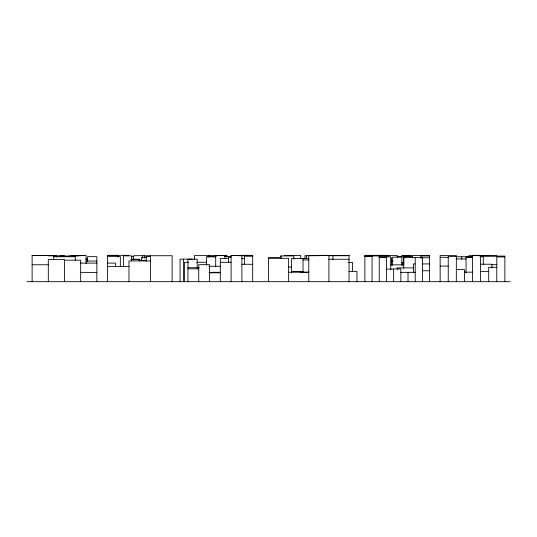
<?xml version="1.0" encoding="UTF-8"?>
<svg xmlns="http://www.w3.org/2000/svg" width="537" height="537" viewBox="0 0 537 537"><rect width="100%" height="100%" fill="white"/><g stroke="black" fill="none" stroke-linecap="round" stroke-linejoin="round"><path stroke-width="0.81" d="M128.974 255.317L107.4 255.337L107.4 281.683M241.892 255.317L252.679 255.317L252.679 281.683M383.364 255.337L364.871 255.357L364.871 281.683M107.4 255.424L118.294 255.424M316.83 255.364L349.05 255.39L349.05 281.683M381.055 255.397L397.232 255.397L397.232 257.861M421.485 255.451L412.362 255.451L412.362 257.908M32.126 255.464L56.398 255.498L56.398 257.136M231.105 255.491L252.679 255.565M284.61 255.505L300.72 255.505L300.72 258.78M332.94 255.558L349.05 255.558M70.965 255.612L83.906 255.612M243.436 255.659L252.679 255.659M411.107 255.625L401.857 255.625L401.857 265.318M488.697 255.639L468.915 255.652L468.915 257.283M72.582 255.74L80.671 255.74M238.153 255.706L252.679 255.706M319.052 255.713L304.909 255.713L304.909 258.223M328.913 255.74L349.05 255.726M420.35 255.753L429.6 255.706L429.6 281.683M480.602 255.787L488.697 255.787M48.303 255.847L64.487 255.82M69.112 255.874L78.362 255.874M144.158 255.894L150.555 255.894M364.871 255.834L377.813 255.834M420.981 255.86L429.6 255.86M488.697 255.8L496.785 255.8M224.399 255.954L226.755 255.954M379.256 255.921L388.788 255.921M401.857 256.001L411.107 256.001M59.862 256.015L69.112 256.015M252.679 256.055L244.59 256.055L244.59 264.325M150.286 256.236L146.239 256.236L146.239 261.163M412.557 256.256L403.743 256.256L403.743 265.278M364.871 256.418L372.06 256.418M207.188 256.545L216.163 256.545M224.466 256.545L231.105 256.545M456.329 256.538L448.241 256.538L448.241 281.683M107.4 256.619L120.348 256.619L120.348 266.647M131.377 256.626L133.773 256.626M397.232 256.639L401.857 256.639M53.7 256.74L75.274 256.74M456.329 256.733L472.513 256.753M479.977 256.753L483.3 256.753M215.693 256.874L206.443 256.874L206.443 265.144M378.625 256.881L390.761 256.807L390.761 269.648M472.513 257.015L466.035 257.015L466.035 272.756M504.874 256.934L496.785 256.934L496.785 281.683M401.857 257.136L392.614 257.136L392.614 265.318M230.836 257.344L228.406 257.344L228.406 262.613M440.145 257.304L448.241 257.304M466.035 257.263L472.513 257.263M146.359 257.492L141.493 257.492L141.493 260.828M379.256 257.559L386.445 257.559L386.445 281.683M280.005 257.579L268.5 257.579L268.5 281.683M420.35 257.74L429.6 257.74M268.5 258.331L288.637 258.331L288.637 281.683M228.406 258.465L220.318 258.465L220.318 281.683M241.355 258.438L244.59 258.438M300.089 258.431L305.613 258.431M308.782 258.485L303.022 258.485L303.022 272.474M303.251 258.586L291.517 258.586L291.517 272.729M456.329 258.955L466.035 258.955M85.524 259.056L87.954 259.056M192.192 259.129L180.043 259.129L180.043 281.683M131.672 259.257L139.768 259.257L139.768 260.915M328.913 259.243L349.05 259.243M130.947 259.546L139.768 259.546M303.022 259.921L308.775 259.921M64.487 260.177L80.671 260.177L80.671 281.683M138.955 260.371L146.239 260.371M150.555 260.948L128.974 260.948L128.974 281.683M86.068 261.042L96.855 261.042M391.211 261.204L393.071 261.204M188.507 262.271L184.439 262.271L184.439 281.683M196.629 262.271L206.376 262.271M220.318 262.278L231.105 262.278M348.439 262.439L352.561 262.439L352.561 271.641M401.629 262.653L404.025 262.653M80.255 263.117L96.855 263.117M107.4 263.09L115.489 263.09L115.489 266.325M415.034 263.915L413.416 263.915L413.416 272.796M422.317 263.915L429.6 263.915M241.892 264.278L252.679 264.278M480.602 264.224L491.932 264.224L491.932 267.916M491.932 264.681L496.785 264.681M32.126 264.768L48.303 264.768M390.761 264.828L403.71 264.828M440.145 266.09L448.241 266.09M208.987 266.265L220.318 266.265M107.4 266.493L128.974 266.493M288.228 267.03L291.517 267.03M496.785 267.305L488.697 267.305L488.697 281.683M187.95 267.701L199.281 267.701M413.416 267.889L397.232 267.889L397.232 269.514M187.95 268.829L198.737 268.829M386.445 269.097L393.641 269.097M456.329 269.561L464.418 269.561L464.418 281.683M422.411 270.742L429.6 270.742M291.517 271.494L303.022 271.494M349.05 271.467L356.957 271.467L356.957 281.683M480.602 271.608L488.697 271.608M300.72 272.219L308.775 272.219M464.418 272.158L472.513 272.158M212.222 272.293L220.318 272.293M288.637 272.239L308.775 272.239M400.83 272.373L415.215 272.319M80.255 272.346L96.855 272.44M208.987 272.662L212.222 272.662M209.524 272.796L220.318 272.796M26.85 281.683L510.15 281.683M504.874 281.683L504.874 256.082L483.3 256.082L483.3 264.338M480.602 281.683L480.602 255.35L472.513 255.35L472.513 281.683M461.726 256.753L461.726 259.243M456.329 281.683L456.329 255.411L440.145 255.411L440.145 281.683M422.411 281.683L422.411 257.559L403.71 257.532L403.71 268.359M420.981 255.451L420.981 258.364M415.215 257.559L415.215 281.683M408.026 272.319L408.026 281.683M405.247 256.256L405.247 257.894M402.388 262.653L402.388 265.137M400.83 281.683L400.83 268.909L393.641 268.909L393.641 281.683M391.339 257.76L391.339 265.184M379.256 281.683L379.256 255.719L372.06 255.719L372.06 281.683M332.94 255.364L332.94 259.639M328.913 281.683L328.913 255.552L308.775 255.552L308.775 281.683M306.412 255.713L306.412 258.223M293.773 259.257L293.773 255.934L280.636 255.934L280.636 258.425M281.14 255.934L281.14 258.425M241.892 281.683L241.892 255.417L231.105 255.417L231.105 281.683M226.789 257.048L226.789 255.404L194.569 255.37L194.569 259.485M224.936 258.901L224.936 255.646L215.693 255.646L215.693 266.795M209.524 281.683L209.524 264.667L198.737 264.667L198.737 281.683M209.094 255.37L209.094 257.048M197.2 268.366L197.2 259.21L187.95 259.21L187.95 281.683M183.547 259.129L183.547 281.683M172.129 281.683L172.129 255.726L150.555 255.726L150.555 281.683M144.386 258.196L144.386 255.686L133.639 255.686L133.639 259.874M142.386 255.686L142.386 258.196M131.672 260.915L131.672 255.86L123.584 255.86L123.584 266.688M131.531 258.391L131.531 260.056M118.187 255.317L118.187 256.968M117.603 255.317L117.603 256.968M96.855 281.683L96.855 256.652L87.605 256.652L87.605 261.66M86.068 263.633L86.068 255.39L75.274 255.39L75.274 260.351M64.487 281.683L64.487 259.539L48.303 259.539L48.303 281.683M53.7 259.633L53.7 255.39L32.126 255.397L32.126 281.683"/></g></svg>
